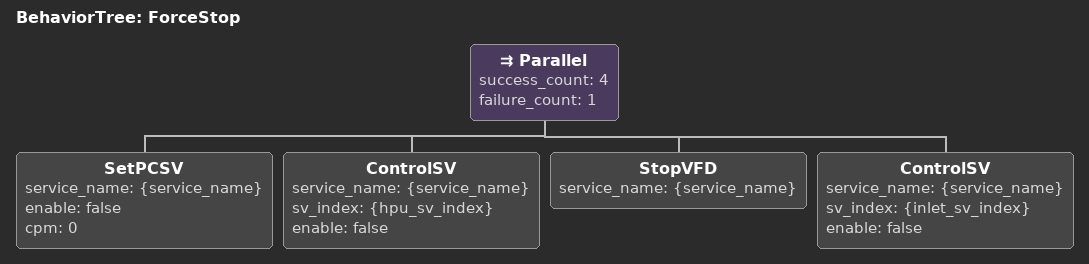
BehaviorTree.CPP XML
<root BTCPP_format="4">
  <BehaviorTree ID="ForceStop">
    <!-- Uncontrolled shutdown — slam everything off simultaneously.
         No hydraulic checks, no VFD ramp confirmation.
         Used on loss-of-control or safety interlock. -->
    <Parallel success_count="4" failure_count="1">

      <SetPCSV
        service_name="{service_name}"
        enable="false"
        cpm="0"
      />

      <ControlSV
        service_name="{service_name}"
        sv_index="{hpu_sv_index}"
        enable="false"
      />

      <StopVFD
        service_name="{service_name}"
      />

      <ControlSV
        service_name="{service_name}"
        sv_index="{inlet_sv_index}"
        enable="false"
      />

    </Parallel>
  </BehaviorTree>
</root>
